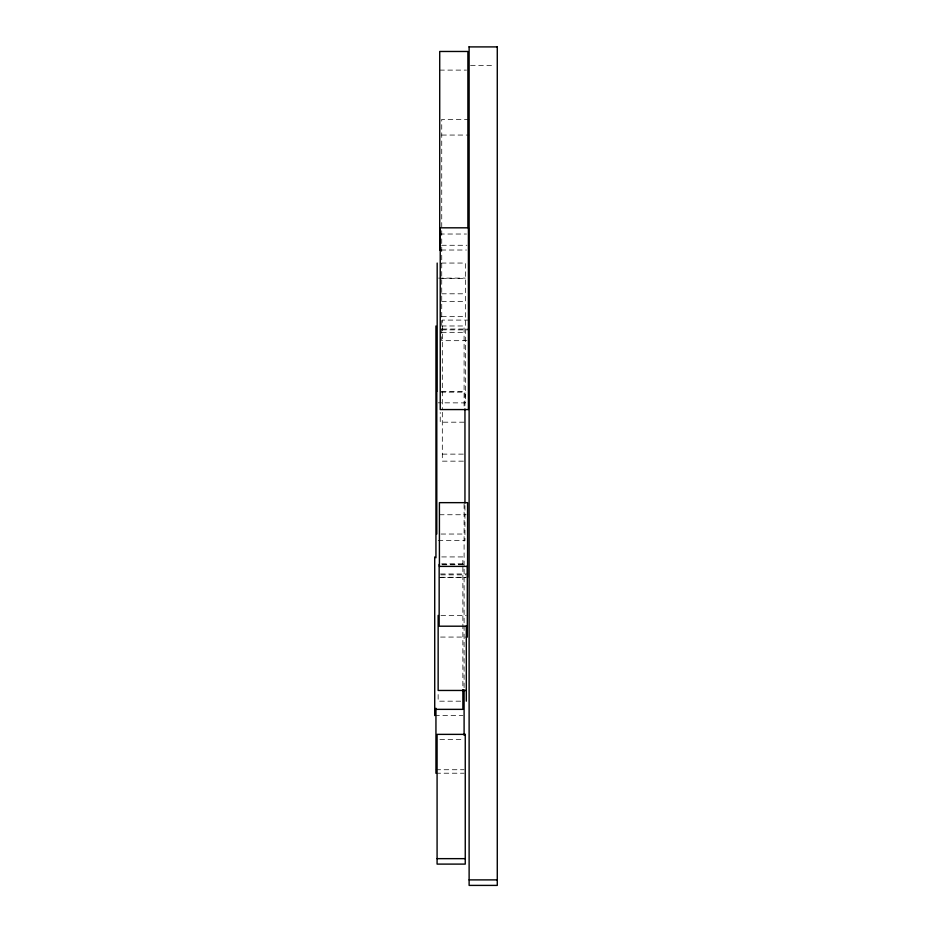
<?xml version="1.0" encoding="UTF-8"?>
<svg xmlns="http://www.w3.org/2000/svg" width="932" height="932" viewBox="0 0 932 932"><rect width="100%" height="100%" fill="white"/><g stroke="black" fill="none" stroke-linecap="round" stroke-linejoin="round"><path stroke-width="0.7" stroke-dasharray="4.66 3.5" d="M470.532 65.345L494.461 65.345M439.718 70.11L466.478 70.11M469.122 119.378L441.733 119.378L441.733 340.681L469.122 340.681M441.733 135.058L469.122 135.058M439.718 234.025L466.478 234.025M441.652 245.279L466.99 245.279M441.127 250.021L466.478 250.021M441.407 263.057L465.348 263.057L465.348 402.904L438.203 402.81M438.588 278.109L465.348 278.109M441.64 278.353L465.348 278.353M441.64 293.801L465.348 293.801M441.64 301.514L465.348 301.514M441.64 316.659L465.348 316.659M469.122 320.095L442.316 320.095L442.316 408.822M441.57 325.979L464.101 325.979L464.101 408.356M442.316 329.031L469.122 329.031M441.57 332.328L464.101 332.328M441.407 391.405L465.348 391.405M441.022 392.151L464.952 392.151L464.952 408.088M464.183 422.184L440.242 422.184L440.242 412.445M442.316 454.129L463.402 454.129M463.402 461.154L442.316 461.154L442.316 409.183M439.415 514.744L466.163 514.744M441.022 534.036L464.952 534.036M438.203 540.618L464.952 540.618L464.952 504.189M441.756 556.928L462.878 556.928L462.878 565.305M441.756 563.79L462.878 563.79M441.978 564.396L465.918 564.396M442.199 564.769L465.93 564.769M440.568 573.972L467.316 573.972M440.801 574.869L465.93 574.869M440.801 577.281L465.93 577.281M439.415 577.409L466.163 577.409M440.964 615.388L466.315 615.388M440.568 637.069L467.316 637.069M460.676 701.179L438.145 701.179L438.145 691.614M434.72 715.555L462.878 715.555M439.904 739.495L463.845 739.495M435.943 769.727L464.101 769.727M435.943 773.211L464.101 773.211M441.733 329.846L469.122 329.881M464.101 503.897L464.101 625.174M464.101 625.885L464.101 688.503M462.878 566.959L462.878 688.445"/><path stroke-width="1.4" d="M469.122 46.903L497.28 46.903M467.316 566.4L439.415 566.4L439.415 502.651L467.573 502.651L467.573 577.409M467.316 626.199L439.158 626.199L439.158 564.396M466.315 690.461L438.145 690.461L438.145 615.411M434.72 709.357L462.878 709.357L462.878 689.633M437.085 858.652L465.254 858.652M469.122 879.89L497.28 879.89M497.28 46.6L497.28 885.4L469.122 885.4L469.122 46.6M467.887 227.35L467.887 51.47L439.718 51.47L439.718 250.021M467.316 565.934L467.316 637.069M466.315 625.838L466.315 701.179M464.952 408.95L464.952 502.965M464.101 689.936L464.101 735.255M437.178 263.057L437.178 391.405M436.793 392.151L436.793 534.024M435.943 325.979L435.943 557.767M435.943 708.262L435.943 773.211M434.72 556.94L434.72 715.555M468.4 227.816L440.242 227.816L440.242 409.567L468.4 409.567L468.4 227.804M465.254 734.369L437.085 734.369L437.085 864.104L465.254 864.104L465.254 734.404"/></g></svg>
